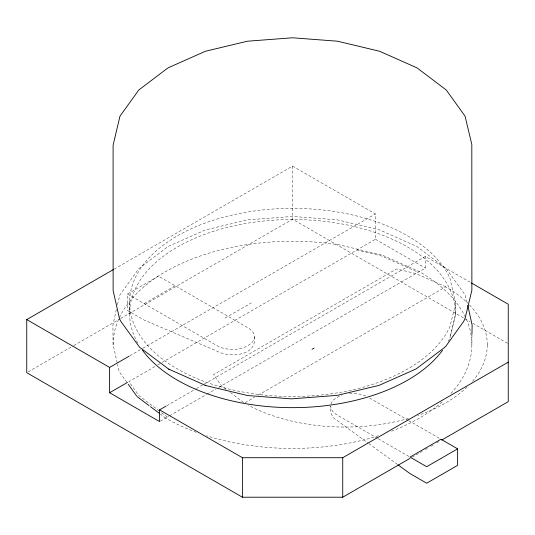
<?xml version="1.0" encoding="UTF-8"?>
<svg xmlns="http://www.w3.org/2000/svg" width="535" height="535" viewBox="0 0 535 535"><rect width="100%" height="100%" fill="white"/><g stroke="black" fill="none" stroke-linecap="round" stroke-linejoin="round"><path stroke-width="0.4" stroke-dasharray="2.67 2.01" d="M116.322 309.538L112.905 325.16L113.099 344.848L117.379 363.606M117.432 304.662L119.967 294.872L138.806 268.644L168.104 246.495L205.5 229.916L247.478 219.878L292.525 216.454L337.565 219.878L379.542 229.916L416.939 246.495L446.243 268.644L465.076 294.872L467.416 303.786M448.176 341.39A162.928 94.066 0 0 0 449.902 337.939L455.452 313.59A162.928 94.066 0 0 0 266.316 220.748A162.928 94.066 0 0 0 138.023 343.457M455.68 303.412L449.902 326.778A162.928 94.066 0 0 1 199.067 379.482A162.928 94.066 0 0 1 199.067 225.375A162.928 94.066 0 0 1 449.902 278.08L455.68 303.412L455.68 314.573L449.902 337.939M114.156 269.125L292.578 166.111L375.443 213.953L375.443 239.265L162.172 362.396M127.537 294.003L158.474 276.14L247.986 327.821A21.875 12.633 0 0 1 251.463 343.069A32.488 18.758 0 0 1 243.452 347.69A21.875 12.633 0 0 1 217.043 345.684L127.537 294.003L127.537 310.494L144.196 320.111L217.043 351.181C229.14 357.962 257.261 356.303 254.392 336.749M144.196 303.626L175.132 285.757M28.194 371.865L72.981 346.005M73.703 345.59L119.934 318.9M120.656 318.479L292.578 219.223L464.099 318.251M129.844 355.755L142.123 348.666M142.845 348.245L375.443 213.953M225.115 318.051L251.296 302.937M154.936 366.575L128.888 381.615L139.006 395.719L159.978 411.495M157.832 364.903L161.45 362.817M166.78 405.704L195.676 389.019M196.398 388.604L203.621 384.431M204.343 384.016L425.385 256.399L470.78 282.607M160.273 421.159L168.873 416.19M169.595 415.775L206.45 394.502M207.172 394.081L215.839 389.079M218.728 387.407L425.385 268.095L425.385 256.399M245.164 402.648L254.54 397.231M258.151 395.151L445.782 286.82A141.835 81.888 0 0 1 467.717 303.198M412.124 457.151L422.242 451.313M425.131 449.641L428.02 447.976M430.916 446.304L433.805 444.638M436.694 442.967L439.589 441.295M128.768 313.637L129.59 313.59L129.59 302.429M356.812 250.019L381.241 255.864L418.156 272.275M167.428 417.026L160.634 411.99M165.897 418.203L160.346 414.103M375.443 239.265L425.385 268.095M464.828 318.666L469.89 321.595M472.786 323.267L507.528 343.323M369.551 398.007L407.784 420.075M408.506 420.497L440.96 439.235M377.563 438.359L337.17 415.04A21.875 12.633 0 0 1 330.764 406.105C329.854 411.789 331.707 417.868 337.17 420.53L368.2 443.127M378.285 438.774L410.024 457.097M368.876 443.622L397.204 464.253M445.782 286.82L416.136 273.646L396.522 268.951L213.492 374.627L221.617 385.949L226.272 389.46M230.271 392.463L244.248 402.982M126.895 382.371L119.211 371.658L117.56 364.409M487.338 344.848L487.291 344.647A141.835 81.888 0 0 0 469.476 304.977M455.452 313.59L455.68 314.573M471.95 335.104L471.89 344.593A178.71 103.175 0 0 0 466.192 318.813M292.578 166.111L292.578 219.223M487.258 344.848A142.343 82.183 0 0 1 471.181 382.813M467.115 387.019A142.343 82.183 0 0 1 417.761 415.481M408.533 418.39A142.343 82.183 0 0 1 248.507 405.336M471.843 344.848A179.352 103.549 0 0 1 449.708 394.723M442.144 401.959A179.352 103.549 0 0 1 390.343 431.665M378.459 435.764A179.352 103.549 0 0 1 206.57 435.778M196.338 432.293A179.352 103.549 0 0 1 165.87 418.216M465.503 317.335A178.71 103.175 0 0 0 419.574 271.74L382.237 255.135L338.963 244.783A179.426 103.589 0 0 0 119.539 317.335M113.099 344.848A179.426 103.589 0 0 1 119.211 318.031M331.031 404.126A21.875 12.633 0 0 1 333.693 399.792A32.521 18.778 0 0 1 341.698 395.164M349.375 393.613A21.875 12.633 0 0 1 366.709 396.428M314.399 347.89L311.036 349.837L314.399 347.89"/><path stroke-width="0.8" d="M409.95 458.408L342.734 497.216L242.422 497.216L26.75 372.694L26.75 319.589L113.433 269.54M26.75 319.589L109.615 367.431L129.122 356.17M109.615 367.431L109.615 392.737L127.464 382.438M109.615 392.737L159.557 421.573L159.557 409.87L166.057 406.118M159.557 409.87L242.422 457.713L342.734 457.713L508.25 362.155M441.756 440.044L508.25 401.651L508.25 304.241L471.502 283.022M457.619 448.852L426.683 466.714L410.024 457.097L440.96 439.235L457.619 448.852L457.619 465.343L426.683 483.205L410.024 473.589L397.88 464.741M205.761 385.541L247.611 395.546L291.388 398.863L337.344 395.345L379.108 385.361L416.069 368.949L443.836 348.058L445.929 346.132L463.631 321.461L464.989 318.76L471.87 290.318L471.816 144.423L465.076 116.202L446.243 89.974L416.939 67.825L379.542 51.246L337.565 41.208L292.525 37.784L247.478 41.208L205.5 51.246L168.104 67.825L138.806 89.974L119.967 116.202L113.099 145.179L113.119 290.565L119.526 318.84L120.93 321.542L139.655 347.309L168.685 369.117L205.761 385.541L204.952 385.187M168.685 369.117L169.816 369.618M137.134 396.642L149.071 405.624M150.402 406.62L159.022 413.107M128.293 384.317L136.672 395.994M467.784 305.391L472.137 325.16L471.95 334.295M342.734 457.713L342.734 497.216M242.422 457.713L242.422 497.216M442.565 350.258A162.928 94.066 0 0 1 292.525 407.657A162.928 94.066 0 0 1 142.484 350.258"/></g></svg>
